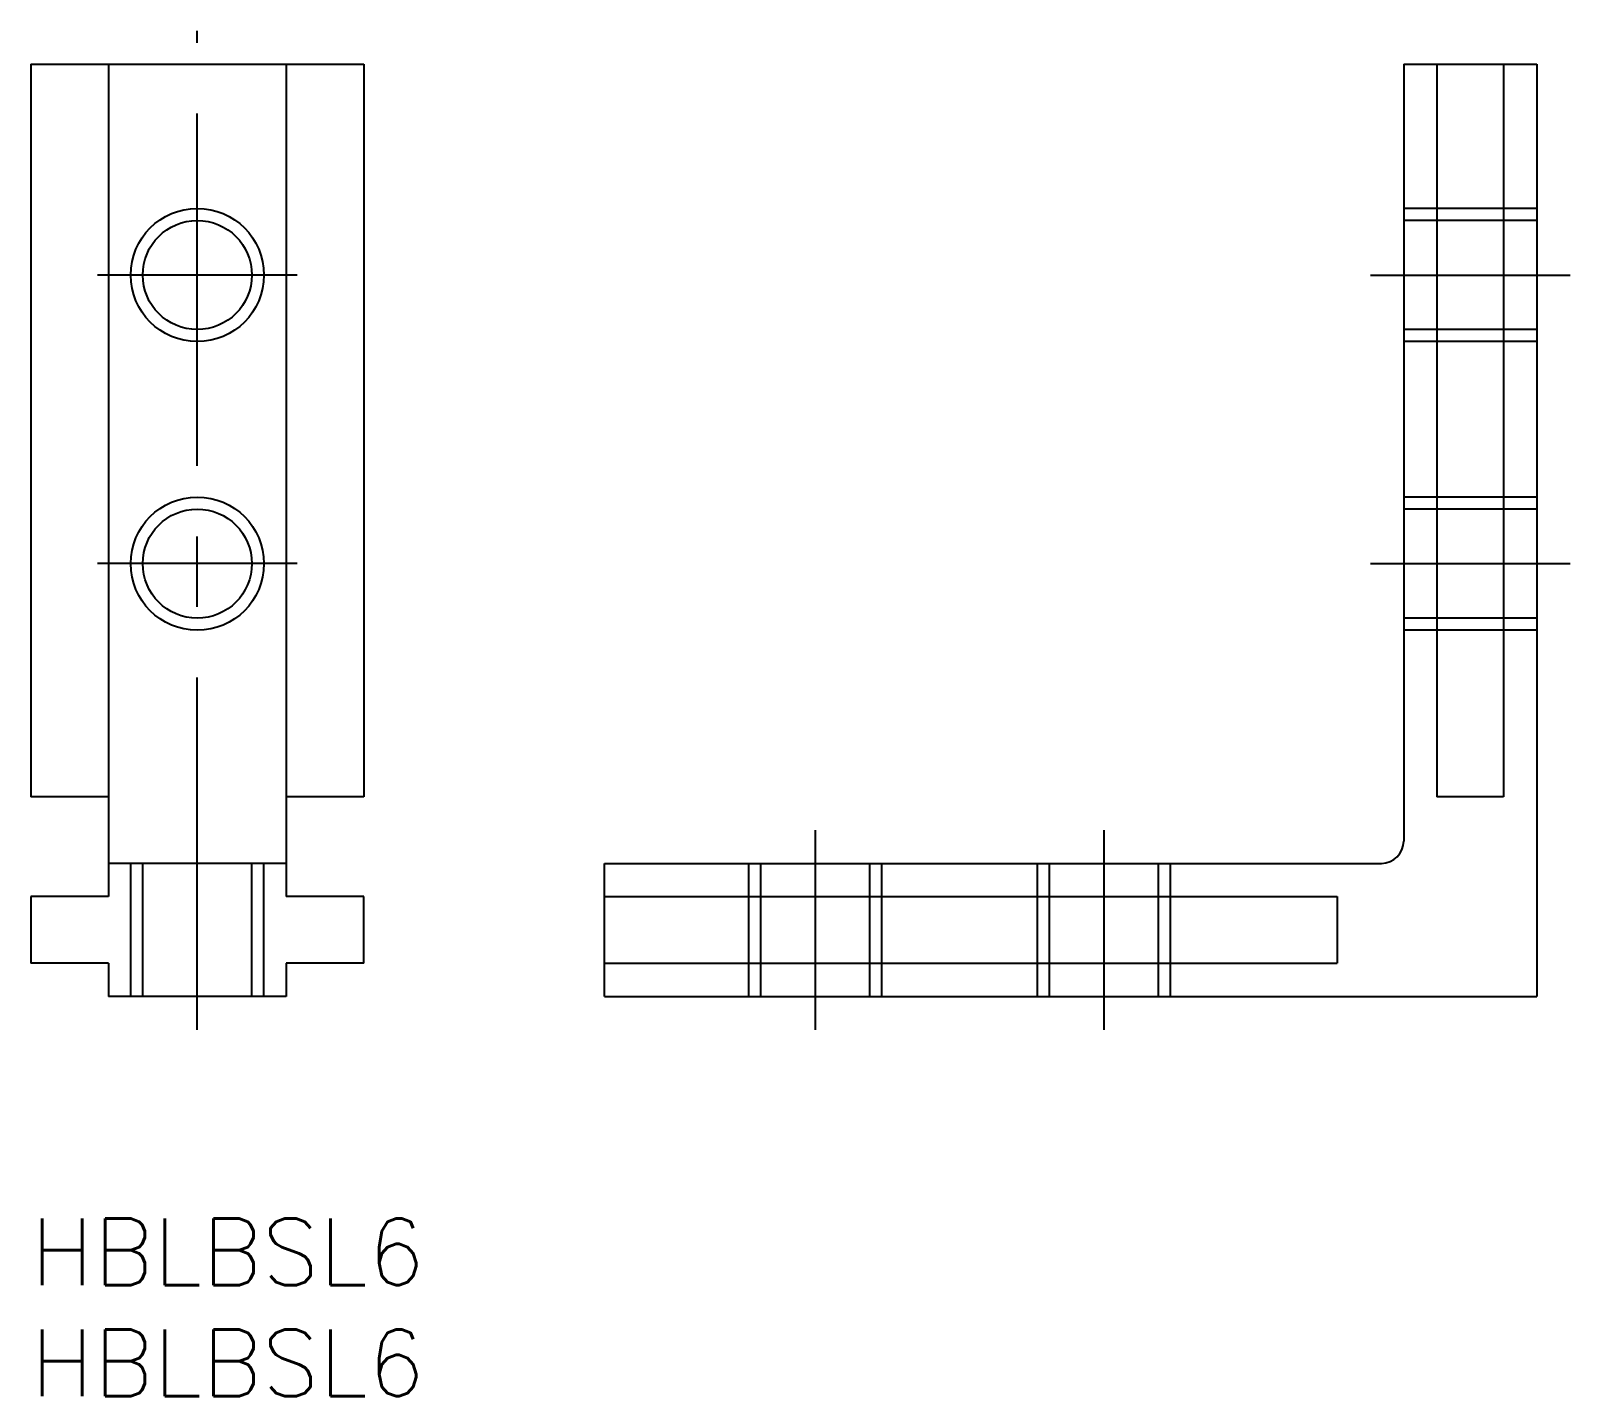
# Model space of a CAD drawing. Extents: x 0 to 69.3, y -8 to 53.5.
import ezdxf

# ---------------------------------------------------------------- set-up
doc = ezdxf.new("R2010")
doc.units = 0
doc.header["$LTSCALE"] = 0.5
doc.linetypes.add('CENTER', pattern=[50.8, 31.75, -6.35, 6.35, -6.35])
doc.linetypes.add('DASHED', pattern=[19.05, 12.7, -6.35])
for name, color, linetype in [('MSM_CENTER', 1, 'CENTER'), ('MSM_CONTINUOUS', 7, 'CONTINUOUS'), ('MSM_DASHED', 4, 'DASHED'), ('MSM_NARROW', 5, 'CONTINUOUS'), ('MSM_PART_NUMBER', 7, 'CONTINUOUS')]:
    doc.layers.add(name, color=color, linetype=linetype)
doc.styles.get("Standard").update_dxf_attribs({"font": 'txt.shx', "height": 3, "bigfont": 'bigfont.shx'})

# ---------------------------------------------------------------- blocks, each defined once
blk = doc.blocks.new('*U5')
at = {"layer": 'MSM_PART_NUMBER'}
blk.add_text('HBLBSL6', height=3, dxfattribs=at).set_placement((0, -3))
blk = doc.blocks.new('*U6')
at = {"layer": 'MSM_PART_NUMBER'}
blk.add_text('HBLBSL6', height=3, dxfattribs=at).set_placement((0, -8))

msp = doc.modelspace()

# ---------------------------------------------------------------- linework, layer by layer
at = {"layer": 'MSM_CENTER'}
for p, q in [((7.5, 8.5), (7.5, 53.5)), ((12, 42.5), (3, 42.5)), ((60.336, 42.5), (69.336, 42.5)), ((12, 29.5), (3, 29.5)), ((60.336, 29.5), (69.336, 29.5)), ((35.336, 17.5), (35.336, 8.5)), ((48.336, 17.5), (48.336, 8.5))]:
    msp.add_line(p, q, dxfattribs=at)
at = {"layer": 'MSM_CONTINUOUS'}
for p, q in [((0, 52), (0, 19)), ((0, 52), (15, 52)), ((3.5, 52), (3.5, 14.5)), ((11.5, 52), (11.5, 14.5)), ((15, 52), (15, 19)), ((61.836, 52), (61.836, 17)), ((61.836, 52), (67.836, 52)), ((63.336, 52), (63.336, 19)), ((66.336, 52), (66.336, 19)), ((67.836, 52), (67.836, 10)), ((15, 42), (15, 42)), ((15, 29), (15, 29)), ((3.5, 19), (0, 19)), ((15, 19), (11.5, 19)), ((66.336, 19), (63.336, 19)), ((11.5, 16), (3.5, 16)), ((25.836, 16), (60.836, 16)), ((25.836, 10), (25.836, 16)), ((0, 14.5), (0, 11.5)), ((3.5, 14.5), (0, 14.5)), ((15, 14.5), (11.5, 14.5)), ((15, 11.5), (15, 14.5)), ((25.836, 14.5), (58.836, 14.5)), ((58.836, 14.5), (58.836, 11.5)), ((3.5, 11.5), (0, 11.5)), ((3.5, 11.5), (3.5, 10)), ((15, 11.5), (11.5, 11.5)), ((11.5, 11.5), (11.5, 10)), ((25.836, 11.5), (58.836, 11.5)), ((11.5, 10), (3.5, 10)), ((25.836, 10), (67.836, 10))]:
    msp.add_line(p, q, dxfattribs=at)
for centre in [(7.5, 42.5), (7.5, 29.5)]:
    msp.add_circle(centre, 2.458, dxfattribs=at)
msp.add_arc((60.836, 17), 1, 270, 0, dxfattribs=at)
at = {"layer": 'MSM_DASHED'}
for p, q in [((67.836, 45.5), (61.836, 45.5)), ((67.836, 44.958), (61.836, 44.958)), ((67.836, 40.041), (61.836, 40.041)), ((67.836, 39.5), (61.836, 39.5)), ((67.836, 32.5), (61.836, 32.5)), ((67.836, 31.958), (61.836, 31.958)), ((67.836, 27.041), (61.836, 27.041)), ((67.836, 26.5), (61.836, 26.5)), ((4.5, 10), (4.5, 16)), ((5.042, 10), (5.042, 16)), ((9.959, 10), (9.959, 16)), ((10.5, 10), (10.5, 16)), ((32.336, 10), (32.336, 16)), ((32.878, 10), (32.878, 16)), ((37.795, 10), (37.795, 16)), ((38.336, 10), (38.336, 16)), ((45.336, 10), (45.336, 16)), ((45.878, 10), (45.878, 16)), ((50.795, 10), (50.795, 16)), ((51.336, 10), (51.336, 16))]:
    msp.add_line(p, q, dxfattribs=at)
at = {"layer": 'MSM_NARROW'}
for centre in [(7.5, 42.5), (7.5, 29.5)]:
    msp.add_circle(centre, 3, dxfattribs=at)

# ---------------------------------------------------------------- block references
at = {"layer": 'MSM_CONTINUOUS'}
for name in ['*U5', '*U6']:
    msp.add_blockref(name, (0, 0), dxfattribs=at)

doc.saveas('drawing.dxf')
